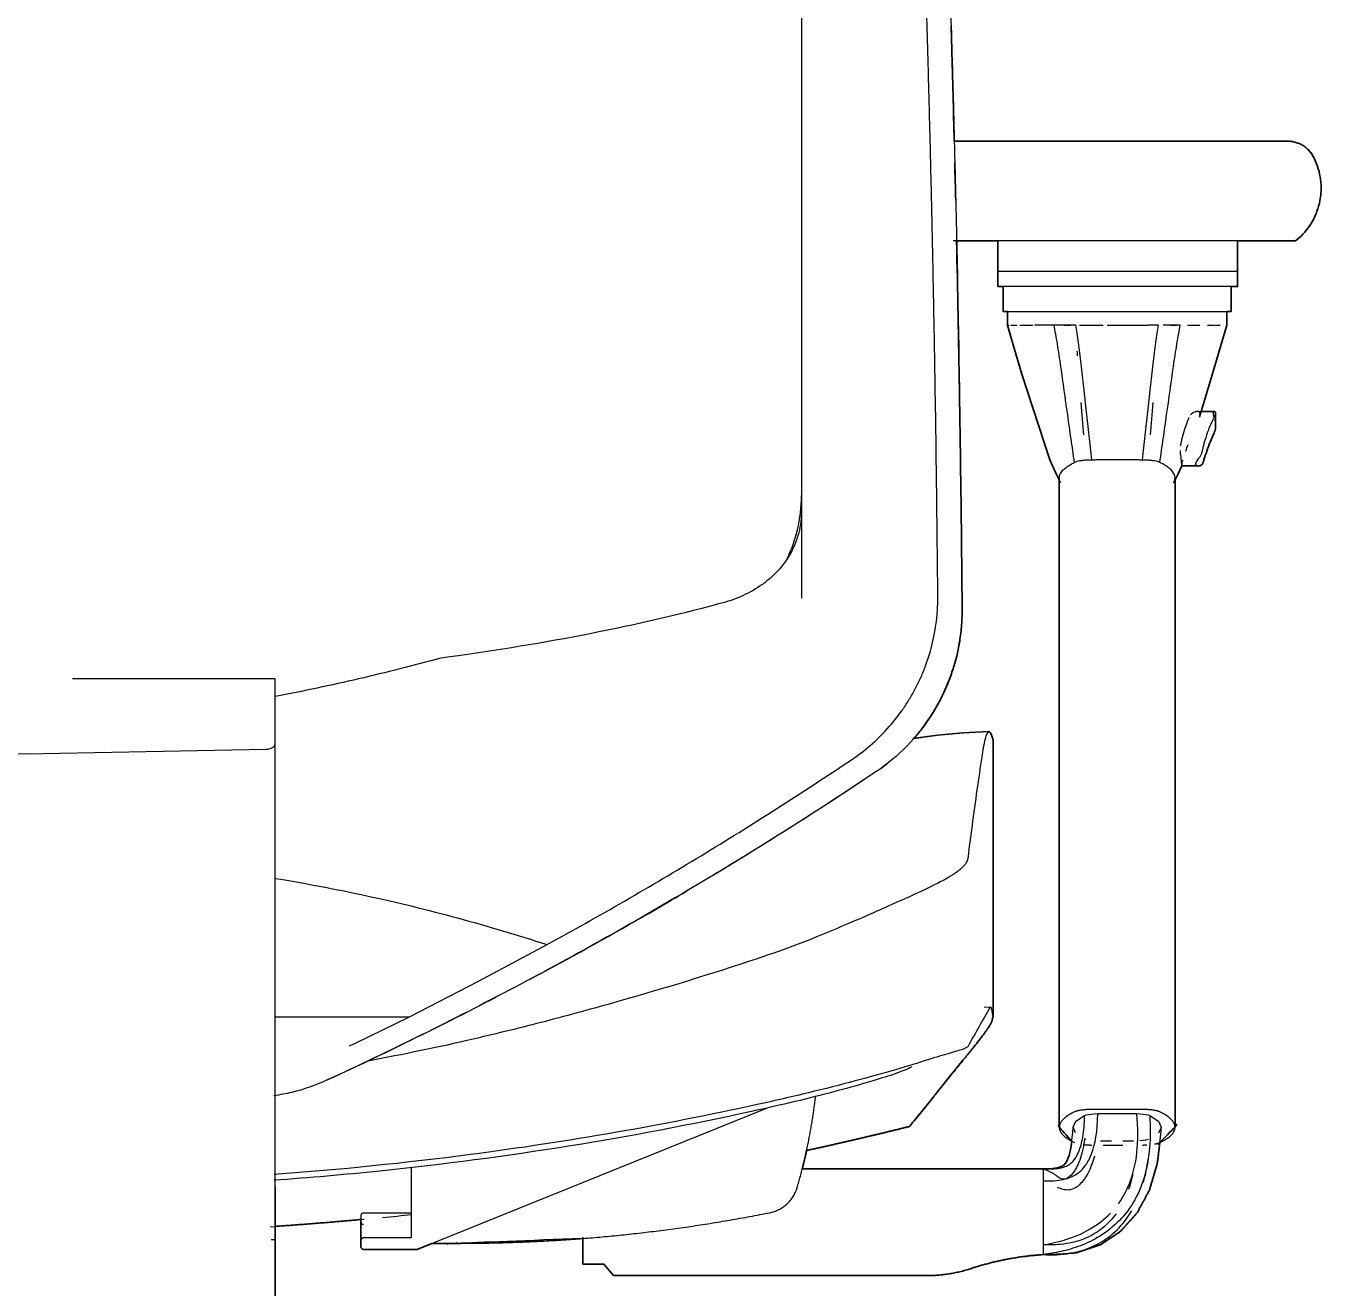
# Model space of a CAD drawing. Header units: millimetres. Extents: x 0 to 2114, y 0 to 2886.
# Drawn here: x 471.1 to 808.9, y 627.8 to 956.9 of the extents above; entities that cross this region are included whole.
import ezdxf

# ---------------------------------------------------------------- set-up
doc = ezdxf.new("R2010")
doc.units = ezdxf.units.MM
doc.layers.add('Blocks', color=7, linetype='Continuous')
doc.layers.add('Blocks$Inner', color=7, linetype='Continuous', lineweight=25, true_color=0x007f00)
doc.layers.add('Blocks$Outline', color=7, linetype='Continuous', lineweight=35, true_color=0xff3f3f)

# ---------------------------------------------------------------- blocks, each defined once
blk = doc.blocks.new('Verus Stool Office Chair Back')
at = {"layer": 'Blocks$Inner'}
for p, q in [((784.41, 888.88), (781.44, 888.88)), ((727.12, 878.82), (727.54, 878.82)), ((727.93, 878.82), (729.62, 878.82)), ((730.33, 878.82), (733.69, 878.82)), ((739.24, 878.82), (734.17, 878.82)), ((744.88, 878.82), (739.24, 878.82)), ((741.86, 878.82), (743.57, 878.82)), ((766.52, 878.82), (763.66, 878.82)), ((772.16, 878.82), (767.73, 878.82)), ((769.53, 878.82), (771.16, 878.82)), ((774.02, 878.82), (775.88, 878.82)), ((775.33, 878.82), (777.23, 878.82)), ((779.24, 878.82), (781.07, 878.82)), ((781.29, 878.82), (782.54, 878.82)), ((781.37, 852.49), (781.37, 855.88)), ((740.61, 839.04), (740.61, 669.74)), ((770.79, 669.74), (770.79, 839.04)), ((673.38, 830.59), (673.38, 807.63)), ((723.33, 698.6), (723.33, 770.63)), ((722.67, 701.05), (721.05, 700.93)), ((747.65, 666.53), (747.22, 666.69)), ((736.52, 639.08), (736.52, 655.74)), ((558.43, 646.59), (558.43, 645.23)), ((571.58, 647.35), (559.19, 647.35)), ((577.07, 639.47), (583.83, 639.47)), ((736.52, 636.54), (736.52, 639.08))]:
    blk.add_line(p, q, dxfattribs=at)
for points in [[(714.13, 926.79), (716.57, 926.79), (718.77, 926.79), (718.9, 926.79), (719.05, 926.79), (719.23, 926.79), (719.44, 926.79), (719.66, 926.79), (719.91, 926.79), (720.19, 926.79), (720.48, 926.79), (720.8, 926.79), (721.14, 926.79), (721.5, 926.79), (721.88, 926.79), (722.28, 926.79), (722.7, 926.79), (723.14, 926.79), (723.6, 926.79), (724.07, 926.79), (724.56, 926.79), (725.06, 926.79), (725.58, 926.79), (726.12, 926.79), (726.66, 926.79), (727.22, 926.79), (727.79, 926.79), (728.37, 926.79), (728.96, 926.79), (729.56, 926.79), (730.16, 926.79), (730.78, 926.79), (731.39, 926.79), (732.02, 926.79), (732.64, 926.79), (733.27, 926.79), (733.62, 926.79), (739.72, 926.79), (745.82, 926.79), (751.91, 926.79), (757.98, 926.79), (764.02, 926.79), (770.02, 926.79), (772.86, 926.79), (774, 926.79), (775.13, 926.79), (776.24, 926.79), (777.34, 926.79), (778.42, 926.79), (779.48, 926.79), (780.52, 926.79), (781.54, 926.79), (782.53, 926.79), (783.5, 926.79), (784.44, 926.79), (785.35, 926.79), (786.23, 926.79), (787.09, 926.79), (787.9, 926.79), (788.69, 926.79), (789.43, 926.79), (790.14, 926.79), (790.82, 926.79), (791.45, 926.79), (792.05, 926.79), (792.6, 926.79), (793.11, 926.79), (793.58, 926.79), (794.01, 926.79), (794.39, 926.79), (794.72, 926.79), (795.02, 926.79), (795.26, 926.79), (795.46, 926.79), (795.61, 926.79), (798.28, 926.79), (799.8, 926.79), (800.2, 926.79), (800.5, 926.78), (800.8, 926.77), (801.1, 926.74), (801.4, 926.69), (801.69, 926.64), (801.99, 926.57), (802.28, 926.5), (802.56, 926.41), (802.84, 926.31), (803.12, 926.2), (803.4, 926.08), (803.67, 925.94), (803.93, 925.8), (804.19, 925.64), (804.44, 925.48), (804.68, 925.31), (804.92, 925.12), (805.15, 924.93), (805.37, 924.73), (805.58, 924.52), (805.79, 924.3), (805.98, 924.07), (806.17, 923.83), (806.34, 923.59), (806.51, 923.34), (806.67, 923.09), (806.82, 922.82), (807.14, 922.19), (807.43, 921.55), (807.7, 920.9), (807.94, 920.24), (808.15, 919.57), (808.34, 918.9), (808.5, 918.21), (808.63, 917.52), (808.73, 916.83), (808.81, 916.13), (808.86, 915.43), (808.88, 914.73), (808.87, 914.03), (808.84, 913.32), (808.77, 912.63), (808.68, 911.93), (808.56, 911.24), (808.42, 910.55), (808.24, 909.87), (808.04, 909.2), (807.81, 908.53), (807.56, 907.88), (807.28, 907.23), (806.97, 906.6), (806.64, 905.98), (806.28, 905.38), (805.91, 904.79), (805.5, 904.21), (805.08, 903.65), (804.63, 903.11), (804.16, 902.59), (803.67, 902.08), (803.16, 901.6), (802.63, 901.14), (802.22, 900.8), (801.04, 900.8), (800.07, 900.8), (789.69, 900.8), (768.63, 900.8), (740.28, 900.8), (721.31, 900.8), (712.94, 900.8)], [(800.2, 926.79), (800, 926.79), (799.38, 926.79), (798.35, 926.79), (798.06, 926.79), (794.96, 926.79), (791.03, 926.79), (787.72, 926.79), (787.5, 926.79), (787.24, 926.79), (786.95, 926.79), (786.62, 926.79), (786.26, 926.79), (785.87, 926.79), (785.45, 926.79), (784.99, 926.79), (784.51, 926.79), (784, 926.79), (783.46, 926.79), (782.89, 926.79), (782.3, 926.79), (781.67, 926.79), (781.03, 926.79), (780.36, 926.79), (779.67, 926.79), (778.96, 926.79), (778.22, 926.79), (777.47, 926.79), (776.7, 926.79), (775.91, 926.79), (775.11, 926.79), (774.29, 926.79), (773.46, 926.79), (772.62, 926.79), (771.77, 926.79), (770.91, 926.79), (770.04, 926.79), (769.17, 926.79), (768.43, 926.79), (764, 926.79), (759.56, 926.79), (755.12, 926.79), (750.68, 926.79), (746.26, 926.79), (741.85, 926.79), (740.59, 926.79), (739.75, 926.79), (738.93, 926.79), (738.11, 926.79), (737.3, 926.79), (736.51, 926.79), (735.72, 926.79), (734.95, 926.79), (734.19, 926.79), (733.44, 926.79), (732.72, 926.79), (732.01, 926.79), (731.31, 926.79), (730.64, 926.79), (729.99, 926.79), (729.37, 926.79), (728.76, 926.79), (728.18, 926.79), (727.63, 926.79), (727.1, 926.79), (726.59, 926.79), (726.12, 926.79), (725.67, 926.79), (725.25, 926.79), (724.86, 926.79), (724.5, 926.79), (724.17, 926.79), (723.88, 926.79), (723.61, 926.79), (723.38, 926.79), (723.27, 926.79), (719.49, 926.79), (716.4, 926.79), (713.22, 926.77)], [(787.11, 900.8), (787.11, 892.85), (787.11, 888.88), (785.15, 888.88), (726.55, 888.88), (724.59, 888.88), (724.59, 892.85), (724.59, 900.8)], [(787.11, 892.85), (780.82, 892.85), (730.88, 892.85), (724.59, 892.85)], [(729.96, 888.88), (725.98, 888.88), (725.98, 882.4), (785.42, 882.4), (785.42, 888.88)], [(741.01, 837.76), (739.75, 840.09), (738.14, 843.77), (730.86, 866.04), (728.18, 875.22), (727.12, 878.82), (727.12, 882.4)], [(784.18, 878.82), (784.3, 878.82), (784.3, 882.4)], [(745.85, 878.82), (748.86, 878.82), (752.01, 878.82)], [(753.13, 878.82), (756.3, 878.82), (759.39, 878.82), (763.61, 878.82)], [(784.29, 878.82), (780.51, 865.92), (777.14, 854.82)], [(776.7, 856.35), (781, 856.35)], [(780.89, 856.33), (780.69, 855.92), (780.89, 854.96)], [(770.39, 837.76), (771.65, 840.09), (772.58, 842.15), (777.03, 842.16)], [(777.03, 842.16), (776.38, 842.22), (776.16, 842.58), (776.38, 843.24), (777.03, 844.18)], [(456.99, 786.66), (406.12, 786.66), (406.12, 769.72), (406.18, 769.4), (406.12, 624.53), (406.12, 613.13), (536.12, 613.13), (536.12, 624.53), (536.12, 769.72)], [(406.18, 769.4), (406.36, 769.11), (406.64, 768.84), (407.01, 768.61), (407.46, 768.44), (407.96, 768.32), (408.5, 768.26), (471.12, 767.11), (533.74, 768.26), (534.28, 768.32), (534.79, 768.44), (535.24, 768.61), (535.61, 768.84), (535.89, 769.11), (536.06, 769.4), (536.12, 769.72), (536.12, 786.66), (483.31, 786.66)], [(722.25, 772.89), (715.56, 772.55), (708.89, 771.94), (702.42, 771.08)], [(536.12, 698.56), (571.13, 698.56), (589.18, 707.78), (607.04, 717.35)], [(555.52, 690.94), (557.22, 691.75), (571.13, 698.56)], [(559.32, 637.87), (573.11, 637.87), (664.49, 674.78)], [(744.83, 668.32), (744.19, 669.74), (744.96, 671.3), (747.21, 672.79)], [(747.21, 672.79), (747.65, 672.95), (748.24, 673.08), (748.96, 673.18), (749.78, 673.25), (750.64, 673.28)], [(760.76, 673.28), (761.62, 673.25), (762.44, 673.18), (763.16, 673.08), (763.75, 672.95), (764.19, 672.79)], [(764.19, 672.79), (766.44, 671.3), (767.21, 669.74)], [(673.43, 658.92), (736.52, 658.92), (738.15, 658.93), (739.42, 659.06), (740.4, 659.25), (741.11, 659.48), (741.36, 659.59), (741.92, 659.98), (742.22, 660.35), (742.54, 660.86), (742.87, 661.56), (743.18, 662.4), (743.66, 664.3), (744.15, 668.4), (744.19, 669.77)], [(736.52, 636.54), (744.97, 636.98), (751.32, 639.11), (756.61, 642.62), (760.89, 647.39), (764.09, 653.3), (766.19, 660.38), (767.17, 668.61), (767.21, 669.69), (766.44, 668.18)], [(763.75, 666.53), (763.16, 666.4), (762.43, 666.3), (761.62, 666.23)], [(571.58, 659.31), (571.58, 640.88), (559.19, 640.88)], [(536.12, 654.17), (536.12, 652.75), (536.12, 640.39), (535.11, 640.39)], [(558.43, 646.59), (558.43, 640.11), (558.43, 638.76)], [(616.36, 641.07), (616.36, 634.07), (621.85, 634.07), (624.36, 631.07), (706.2, 631.07)]]:
    blk.add_lwpolyline(points, dxfattribs=at)
for centre, radius, start, end in [((471.12, 1594.78), 953.11, 282.33391, 283.98842), ((471.12, 1594.78), 953.11, 273.83139, 275.30848), ((471.12, 1594.78), 953.11, 275.60042, 276.05708), ((706.2, 667.5), 36.43, 270, 288.1843)]:
    blk.add_arc(centre, radius, start, end, dxfattribs=at)
at = {"layer": 'Blocks$Inner', "extrusion": (0, 0, -1)}
blk.add_arc((-741.25, 560.79), 75.89, 71.8157, 86.422, dxfattribs=at)
at = {"layer": 'Blocks$Inner'}
for points, knots in [([(708.93, 808.19), (708.84, 818.51), (708.61, 839.33), (708.22, 865.77), (707.82, 887.35), (707.49, 903.55), (707.13, 919.59), (706.73, 935.6), (706.3, 951.59), (705.68, 972.92), (704.82, 999.57), (703.64, 1031.51), (702.42, 1061.27), (701.2, 1088.65), (699.98, 1113.84), (698.69, 1138.75), (697.32, 1163.62), (695.85, 1188.85), (694.29, 1214.05), (692.66, 1239.06), (691.52, 1255.69), (690.94, 1263.99)], [2, 2, 2, 2, 2.069444, 2.138889, 2.173611, 2.208333, 2.243056, 2.277778, 2.3125, 2.347222, 2.416667, 2.486111, 2.555556, 2.611111, 2.666667, 2.722222, 2.777778, 2.833333, 2.888889, 2.944444, 3, 3, 3, 3]), ([(711.67, 980.66), (711.99, 970.82), (712.59, 951.08), (713.64, 911.34), (714.44, 871.76), (715, 833.12), (715.2, 814.31), (715.28, 805.01)], [2.010309, 2.010309, 2.010309, 2.010309, 2.176976, 2.343643, 2.676976, 2.843643, 3.010309, 3.010309, 3.010309, 3.010309]), ([(673.38, 960.63), (673.38, 951.24), (673.38, 937.19), (673.38, 918.52), (673.38, 903.07), (673.38, 885.88), (673.38, 867.42), (673.38, 848.86), (673.38, 836.66), (673.38, 830.59)], [3, 3, 3, 3, 3.214286, 3.321429, 3.428571, 3.571429, 3.714286, 3.857143, 4, 4, 4, 4]), ([(744.57, 843.04), (744.28, 845.19), (743.68, 849.19), (742.5, 857.46), (741.31, 866.16), (740.13, 874.08), (739.53, 877.41), (739.24, 878.82)], [-3.073228, -3.073228, -3.073228, -3.073228, -2.906561, -2.739895, -2.406561, -2.239895, -2.073228, -2.073228, -2.073228, -2.073228]), ([(766.83, 843.04), (767.12, 845.19), (767.72, 849.19), (768.9, 857.46), (770.09, 866.16), (771.27, 874.08), (771.87, 877.41), (772.16, 878.82)], [0, 0, 0, 0, 0.166667, 0.333333, 0.666667, 0.833333, 1, 1, 1, 1]), ([(777.14, 854.82), (777.29, 855.3), (777.4, 856.09), (777, 856.35), (776.7, 856.35)], [2, 2, 2, 2, 2.2125046, 2.4422706, 2.4422706, 2.4422706, 2.4422706]), ([(781.37, 855.83), (781.37, 855.96), (781.34, 856.13), (781.22, 856.27), (781.08, 856.35), (780.97, 856.36), (780.89, 856.33)], [17, 17, 17, 17, 17.333333, 17.5, 17.666667, 18, 18, 18, 18]), ([(781.12, 854.23), (781.15, 854.1), (781.22, 853.82), (781.34, 853.21), (781.37, 852.7), (781.37, 852.34)], [0.3333333, 0.3333333, 0.3333333, 0.3333333, 0.5, 0.6666667, 1, 1, 1, 1]), ([(669.65, 817.99), (670.79, 820.37), (672.69, 825.7), (673.38, 831.4), (673.38, 834.43)], [-0.3790321, -0.3790321, -0.3790321, -0.3790321, -0.2, 0, 0, 0, 0]), ([(673.38, 830.59), (673.38, 828.55), (672.9, 824.65), (670.7, 819.14), (667.78, 815.22), (664.96, 812.57), (661.85, 810.22), (657.56, 807.91), (653.82, 806.65), (651.85, 806.16)], [0, 0, 0, 0, 0.166667, 0.333333, 0.5, 0.583333, 0.666667, 0.833333, 1, 1, 1, 1]), ([(686.4, 765.54), (689.82, 767.83), (694.54, 771.91), (699.05, 777.52), (701.32, 780.95), (702.88, 783.63), (704.27, 786.43), (705.91, 790.27), (708.16, 797.32), (708.96, 803.81), (708.93, 808.19)], [1, 1, 1, 1, 1.25, 1.375, 1.4375, 1.5, 1.5625, 1.625, 1.75, 2, 2, 2, 2]), ([(713.19, 790.15), (713.43, 790.96), (713.79, 792.3), (714.1, 793.67), (714.21, 794.22)], [0.69899277, 0.69899277, 0.69899277, 0.69899277, 0.75, 0.7835393, 0.7835393, 0.7835393, 0.7835393]), ([(708.62, 779.44), (708.94, 779.98), (709.62, 781.25), (710.26, 782.54), (710.6, 783.28)], [0.46131571, 0.46131571, 0.46131571, 0.46131571, 0.5, 0.5497512, 0.5497512, 0.5497512, 0.5497512]), ([(692.75, 762.37), (683.69, 756.3), (669.59, 747.17), (655.57, 738.56), (650.55, 735.54)], [5.0103092, 5.0103092, 5.0103092, 5.0103092, 5.5103092, 5.7903599, 5.7903599, 5.7903599, 5.7903599]), ([(602.63, 708.36), (605.23, 709.74), (617.6, 716.4), (629.53, 723.14), (638.74, 728.52)], [0.5789905, 0.5789905, 0.5789905, 0.5789905, 0.6666667, 1, 1, 1, 1]), ([(661.81, 713.65), (649.78, 709.66), (631.48, 704.08), (606.66, 697.27), (585.07, 691.95), (569.54, 688.7), (560.31, 687)], [106.7702956, 106.7702956, 106.7702956, 106.7702956, 106.8702956, 106.9202956, 106.9702956, 107.0422659, 107.0422659, 107.0422659, 107.0422659]), ([(549.55, 681.97), (560.04, 686.82), (574.85, 693.97), (589.36, 701.39), (593.74, 703.67)], [0, 0, 0, 0, 0.3333333, 0.4794734, 0.4794734, 0.4794734, 0.4794734]), ([(702.07, 685.58), (701.97, 685.22), (699.11, 684.02), (690.54, 681.36), (682.06, 679.01), (671.88, 676.43), (664.25, 674.7), (660.3, 673.83)], [-1, -1, -1, -1, -0.666667, -0.5, -0.333333, -0.166667, 0, 0, 0, 0]), ([(549.55, 681.97), (546.65, 680.63), (542.13, 679.06), (537.38, 678.17), (535.81, 677.96)], [6.0103092, 6.0103092, 6.0103092, 6.0103092, 6.5103092, 6.7537951, 6.7537951, 6.7537951, 6.7537951]), ([(661.81, 675.63), (637.4, 670.29), (595.76, 663.01), (553.03, 658.66), (535.84, 657.41)], [3, 3, 3, 3, 3.2, 3.3334673, 3.3334673, 3.3334673, 3.3334673]), ([(660.3, 673.83), (629.09, 666.99), (587.58, 660.28), (545.06, 656.56), (535.83, 655.9)], [0, 0, 0, 0, 0.6, 0.7656403, 0.7656403, 0.7656403, 0.7656403]), ([(736.52, 655.74), (737.41, 655.71), (739.18, 655.72), (741.68, 656.05), (743.88, 656.75), (745.78, 657.88), (747.5, 659.66), (749.61, 663.48), (750.61, 668.61), (750.64, 673.28)], [19.20387, 19.20387, 19.20387, 19.20387, 19.32887, 19.45387, 19.57887, 19.70387, 19.82887, 19.95387, 20.20387, 20.20387, 20.20387, 20.20387]), ([(760.76, 673.28), (761.08, 669.56), (761.08, 662.89), (759.29, 655.31), (757.03, 651.24), (755.92, 649.72)], [20.2770909, 20.2770909, 20.2770909, 20.2770909, 20.4437576, 20.6104243, 20.7294993, 20.7294993, 20.7294993, 20.7294993]), ([(740.09, 654.14), (740.61, 653.92), (741.57, 653.54), (743.07, 653.37), (744.95, 653.87), (747.19, 655.86), (748.86, 659.02), (749.64, 661.51), (749.85, 662.26)], [0.25, 0.25, 0.25, 0.25, 0.375, 0.5, 0.625, 0.75, 0.875, 0.9233642, 0.9233642, 0.9233642, 0.9233642]), ([(736.52, 655.74), (736.51, 655.98), (736.5, 656.33), (736.49, 656.79), (736.49, 657.07), (736.49, 657.28), (736.5, 657.43), (736.51, 657.58), (736.51, 657.72), (736.51, 657.86), (736.51, 657.99), (736.51, 658.11), (736.51, 658.22), (736.5, 658.33), (736.49, 658.46), (736.48, 658.61), (736.48, 658.74), (736.49, 658.88), (736.5, 658.92), (736.52, 658.92)], [16.66387, 16.66387, 16.66387, 16.66387, 16.806727, 16.878155, 16.949584, 16.985298, 17.021012, 17.056727, 17.092441, 17.128155, 17.16387, 17.199584, 17.235298, 17.271012, 17.306727, 17.378155, 17.449584, 17.521012, 17.66387, 17.66387, 17.66387, 17.66387]), ([(762.56, 655.32), (762.84, 656.34), (763.3, 658.31), (763.64, 660.42), (763.77, 661.44)], [0.8206182, 0.8206182, 0.8206182, 0.8206182, 0.875, 0.9223702, 0.9223702, 0.9223702, 0.9223702]), ([(736.52, 636.54), (738.94, 636.42), (743.14, 636.51), (749.41, 638.48), (754.13, 641.3), (757.46, 644.76), (759.07, 647.22), (759.49, 647.94)], [129.1469264, 129.1469264, 129.1469264, 129.1469264, 129.3969264, 129.5219264, 129.6469264, 129.7719264, 129.8207965, 129.8207965, 129.8207965, 129.8207965]), ([(736.52, 639.08), (738.32, 639.41), (742.27, 640.26), (748.49, 642.78), (752.36, 645.71), (753.97, 647.38)], [16.6132213, 16.6132213, 16.6132213, 16.6132213, 16.779888, 16.9465546, 17.0960394, 17.0960394, 17.0960394, 17.0960394]), ([(755.4, 647.17), (754.34, 645.72), (751.97, 643.24), (747.97, 640.84), (744.29, 639.66), (742.04, 639.3), (741.12, 639.2)], [-0.625, -0.625, -0.625, -0.625, -0.5, -0.375, -0.25, -0.1592372, -0.1592372, -0.1592372, -0.1592372])]:
    blk.add_open_spline(points, degree=3, knots=knots, dxfattribs=at)
for points in [[(712.57, 951.07), (712.51, 953), (712.46, 954.93), (712.4, 956.86)], [(713.59, 911.3), (713.51, 914.64), (713.43, 917.97), (713.35, 921.3)], [(749.07, 843.68), (748.84, 845.95), (748.37, 850.05), (747.67, 856.27), (746.98, 862.57), (746.28, 868.78), (745.58, 874.47), (745.11, 877.56), (744.88, 878.82)], [(762.33, 843.68), (762.56, 845.95), (763.03, 850.05), (763.73, 856.27), (764.42, 862.57), (765.12, 868.78), (765.82, 874.47), (766.29, 877.56), (766.52, 878.82)], [(745.39, 870.88), (745.37, 871.28), (745.34, 871.69), (745.31, 872.1)], [(746.98, 850.24), (746.74, 852.84), (746.51, 855.65), (746.28, 858.65)], [(764.42, 850.24), (764.66, 852.84), (764.89, 855.65), (765.12, 858.65)], [(774.43, 854.76), (774.12, 854.08), (773.54, 852.62), (772.81, 850.22), (772.41, 848.55), (772.23, 847.73)], [(775.22, 855.83), (775.16, 855.79), (775.03, 855.69), (774.89, 855.53), (774.83, 855.44)], [(776.61, 856.35), (776.26, 856.32), (775.81, 856.14), (775.22, 855.83)], [(778.34, 847.73), (778.56, 848.56), (779.05, 850.23), (779.95, 852.62), (780.61, 854.08), (780.96, 854.76)], [(780.96, 854.76), (780.99, 854.82), (781.05, 854.93), (781.1, 855.04), (781.13, 855.09)], [(781.13, 855.09), (781.16, 855.15), (781.22, 855.26), (781.28, 855.41), (781.32, 855.55), (781.35, 855.67), (781.37, 855.76), (781.37, 855.81), (781.37, 855.83)], [(781.13, 851.17), (781.1, 851.1), (781.05, 850.97), (780.99, 850.84), (780.96, 850.77)], [(781.37, 852.34), (781.37, 852.29), (781.37, 852.18), (781.35, 852), (781.32, 851.81), (781.28, 851.6), (781.22, 851.39), (781.16, 851.24), (781.13, 851.17)], [(780.96, 850.77), (780.61, 849.98), (779.95, 848.38), (779.05, 845.98), (778.56, 844.46), (778.34, 843.74)], [(772.1, 846.16), (772.2, 845.28), (772.36, 843.79), (772.49, 842.42), (772.59, 841.99), (772.61, 842.34), (772.62, 842.67)], [(772.23, 847.73), (772.2, 847.58), (772.17, 847.42), (772.15, 847.28)], [(773.6, 845.98), (773.79, 846.55), (773.99, 847.13), (774.2, 847.72)], [(777.03, 844.18), (777.17, 844.36), (777.43, 844.75), (777.76, 845.41), (777.91, 845.9), (777.98, 846.16)], [(777.98, 846.16), (777.99, 846.2), (778.01, 846.28), (778.03, 846.38), (778.04, 846.42)], [(778.04, 846.42), (778.06, 846.54), (778.11, 846.81), (778.22, 847.25), (778.3, 847.57), (778.34, 847.73)], [(740.77, 838.22), (740.56, 838.77), (740.56, 839.87), (741.84, 841.5), (743.53, 842.54), (744.57, 843.04)], [(749.07, 843.68), (748.69, 843.69), (747.92, 843.67), (746.85, 843.57), (745.89, 843.44), (745.11, 843.27), (744.72, 843.12), (744.57, 843.04)], [(766.83, 843.04), (766.68, 843.12), (766.3, 843.27), (765.51, 843.44), (764.55, 843.57), (763.48, 843.67), (762.71, 843.69), (762.33, 843.68)], [(770.63, 838.22), (770.84, 838.77), (770.84, 839.87), (769.56, 841.5), (767.87, 842.54), (766.83, 843.04)], [(772.62, 842.67), (772.62, 842.74), (772.66, 843.01), (772.79, 843.48), (772.88, 843.74)], [(777.98, 842.67), (777.91, 842.57), (777.76, 842.4), (777.43, 842.24), (777.17, 842.18), (777.03, 842.16)], [(778.04, 842.79), (778.03, 842.77), (778.01, 842.72), (777.99, 842.68), (777.98, 842.67)], [(778.34, 843.74), (778.3, 843.6), (778.22, 843.34), (778.11, 843.02), (778.06, 842.86), (778.04, 842.79)], [(651.85, 806.16), (640.04, 802.99), (616.12, 797.59), (591.68, 793.68), (579.34, 792.04)], [(715.28, 805.01), (715.29, 803.58), (715.19, 800.71), (714.85, 797.87), (714.63, 796.46)], [(714.63, 796.46), (714.08, 793.1), (712.31, 786.45), (707.68, 777.18), (701.19, 768.93), (695.72, 764.36), (692.75, 762.37)], [(579.34, 792.04), (572.25, 790.1), (557.95, 786.48), (543.43, 783.42), (536.12, 782.04)], [(702.67, 771.08), (703.32, 771.82), (703.95, 772.58), (704.56, 773.36)], [(723.33, 770.63), (723.01, 772.02), (722.39, 773.39), (721.47, 772.25), (720.87, 769.36), (720.56, 767.39)], [(720.56, 767.39), (720.14, 764.61), (719.28, 758.87), (718.01, 749.69), (717.16, 743.18), (716.74, 739.83)], [(607.04, 717.35), (620.58, 724.77), (647.37, 740.23), (673.51, 756.91), (686.4, 765.54)], [(693.62, 762.96), (694.37, 763.49), (695.11, 764.03), (695.83, 764.6)], [(692.75, 762.37), (677.57, 752.2), (646.68, 732.66), (598.93, 705.85), (566.15, 689.64), (549.55, 681.97)], [(716.74, 739.83), (716.63, 739.02), (715.55, 737.31), (711.38, 734.51), (704.84, 731.34), (699.12, 728.75), (695.97, 727.35)], [(536.12, 734.62), (544.14, 733.31), (560.09, 730.29), (583.75, 724.48), (599.31, 719.85), (607.04, 717.35)], [(638.74, 728.52), (640.44, 729.52), (642.15, 730.53), (643.86, 731.54)], [(695.97, 727.35), (695.53, 727.14), (694.63, 726.74), (693.7, 726.33), (693.24, 726.13)], [(693.24, 726.13), (690.28, 724.79), (683.92, 722.09), (673.39, 717.67), (665.73, 714.98), (661.81, 713.65)], [(722.51, 700.91), (721.55, 699.25), (719.62, 695.89), (717.7, 692.45), (716.74, 690.7)], [(723.31, 698.88), (723.18, 699.79), (722.91, 701.03), (722.64, 701.14), (722.51, 700.91)], [(708.6, 678.66), (710.83, 681.5), (715.02, 686.61), (719.99, 692.67), (722, 695.43), (722.62, 696.51)], [(722.62, 696.51), (722.89, 696.98), (723.09, 697.41), (723.33, 698.6)], [(716.74, 690.7), (716.64, 690.55), (715.72, 690.09), (712.19, 689.12), (708.5, 687.99), (706.35, 687.33)], [(706.35, 687.33), (703.9, 686.52), (698.21, 684.79), (687.64, 681.83), (675.4, 678.7), (666.42, 676.66), (661.81, 675.63)], [(701.51, 669.93), (702.77, 671.44), (705.21, 674.4), (707.5, 677.25), (708.6, 678.66)], [(736.52, 658.92), (737.3, 658.87), (738.81, 658.84), (740.75, 659.05), (742.23, 659.46), (743.36, 660.05), (744.49, 661.08), (745.74, 663.17), (746.83, 666.88), (747.18, 670.6), (747.21, 672.79)], [(764.19, 672.79), (764.37, 669.85), (764.34, 664.38), (763.11, 657.11), (760.52, 650.64), (756.47, 645.2), (751.4, 641.2), (746.05, 638.67), (740.97, 637.23), (737.92, 636.73), (736.52, 636.54)], [(747.22, 666.69), (746.91, 664.49), (746.01, 660.81), (744.16, 657.47), (742.36, 656.13), (741.11, 656.18), (740.31, 656.75), (739.45, 657.38), (738.19, 658.07), (737.11, 658.61), (736.52, 658.92)], [(759.75, 657.46), (759.44, 656.06), (759.08, 654.75), (758.65, 653.53)], [(740.88, 639.18), (739.35, 639.03), (737.88, 639.02), (736.52, 639.08)], [(736.52, 638.51), (736.52, 638.7), (736.52, 638.89), (736.52, 639.08)]]:
    blk.add_open_spline(points, degree=3, dxfattribs=at)
for points, weights in [([(755.7, 843.71), (752.38, 843.71), (749.07, 843.68)], [1, 0.99317289703, 0.986664062507]), ([(762.33, 843.68), (759.02, 843.71), (755.7, 843.71)], [0.986664062507, 0.99317289703, 1]), ([(672.24, 653.97), (675.67, 665.65), (677.04, 677.73)], [0.909119639125, 0.929604508817, 0.957641262924]), ([(744.57, 673.74), (740.61, 671.82), (740.61, 669.74)], [0.884987526547, 0.921401917696, 1]), ([(749.07, 674.38), (745.85, 674.36), (744.57, 673.74)], [0.986664062509, 0.788867851577, 0.884987526547]), ([(766.83, 673.74), (765.55, 674.36), (762.33, 674.38)], [0.884987526547, 0.788867851577, 0.986664062509]), ([(770.79, 669.74), (770.79, 671.82), (766.83, 673.74)], [1, 0.921401917696, 0.884987526547]), ([(740.61, 669.74), (740.61, 667.65), (744.57, 665.74)], [0.999992704843, 0.921393771713, 0.884981544529]), ([(766.83, 665.74), (770.79, 667.65), (770.79, 669.74)], [0.884981544529, 0.921393771713, 0.999992704843]), ([(751.36, 666.2), (752.77, 666.19), (754.19, 666.19)], [0.988867987493, 0.99242055323, 0.996066388456]), ([(757.15, 666.19), (758.56, 666.19), (759.98, 666.2)], [0.996227691375, 0.992584700584, 0.989034728519]), ([(765.48, 665.36), (766.37, 665.52), (766.83, 665.74)], [0.854718017764, 0.847503425138, 0.884981544529]), ([(746.87, 665.22), (747.91, 665.11), (749.08, 665.1)], [0.87309591955, 0.904641895759, 0.987110074371]), ([(762.32, 665.1), (762.9, 665.11), (763.46, 665.14)], [0.98711007437, 0.944611153811, 0.915635766464]), ([(665.11, 647.46), (670.64, 648.56), (672.24, 653.97)], [0.932230528076, 0.787433852065, 0.909119639125]), ([(559.19, 647.35), (558.43, 647.35), (558.43, 646.59)], [1, 0.707106781187, 1]), ([(558.43, 645.23), (558.43, 644.55), (559.09, 644.38)], [1, 0.758819045103, 0.914835766825]), ([(583.83, 639.47), (624.86, 639.47), (665.11, 647.46)], [1, 0.960893970162, 0.932230528076]), ([(559.19, 640.88), (558.43, 640.88), (558.43, 640.11)], [1, 0.707106781187, 1]), ([(558.43, 638.76), (558.43, 637.87), (559.32, 637.87)], [1, 0.707106781187, 1])]:
    blk.add_rational_spline(points, weights, degree=2, dxfattribs=at)
for points, weights, knots in [([(762.33, 674.38), (759.02, 674.4), (755.7, 674.4), (752.38, 674.4), (749.07, 674.38)], [0.986664062509, 0.993172897031, 1, 0.993172897031, 0.986664062509], [4.67577499, 4.67577499, 4.67577499, 4.71238898, 4.71238898, 4.74900297, 4.74900297, 4.74900297]), ([(750.64, 673.28), (753.17, 673.29), (755.7, 673.29), (758.23, 673.29), (760.76, 673.28)], [0.986665249208, 0.993173519393, 1, 0.993173519393, 0.986665249208], [20.20386963, 20.20386963, 20.20386963, 20.24048027, 20.24048027, 20.27709092, 20.27709092, 20.27709092]), ([(752.09, 665.09), (753.9, 665.08), (755.7, 665.08), (756.44, 665.08), (757.18, 665.08)], [0.992888018793, 0.99639975517, 1, 0.998515820467, 0.997046682518], [4.69308074, 4.69308074, 4.69308074, 4.71238898, 4.71238898, 4.72034869, 4.72034869, 4.72034869])]:
    blk.add_rational_spline(points, weights, degree=2, knots=knots, dxfattribs=at)
at = {"layer": 'Blocks$Outline'}
for points in [[(716.4, 926.79), (713.22, 926.77)], [(800.2, 926.79), (799.8, 926.79), (798.28, 926.79), (795.61, 926.79), (795.46, 926.79), (795.26, 926.79), (795.02, 926.79), (794.72, 926.79), (794.39, 926.79), (794.01, 926.79), (793.58, 926.79), (793.11, 926.79), (792.6, 926.79), (792.05, 926.79), (791.45, 926.79), (790.82, 926.79), (790.14, 926.79), (789.43, 926.79), (788.69, 926.79), (787.9, 926.79), (787.09, 926.79), (786.23, 926.79), (785.35, 926.79), (784.44, 926.79), (783.5, 926.79), (782.53, 926.79), (781.54, 926.79), (780.52, 926.79), (779.48, 926.79), (778.42, 926.79), (777.34, 926.79), (776.24, 926.79), (775.13, 926.79), (774, 926.79), (772.86, 926.79), (770.02, 926.79), (764.02, 926.79), (757.98, 926.79), (751.91, 926.79), (745.82, 926.79), (739.72, 926.79), (733.62, 926.79), (733.27, 926.79), (732.64, 926.79), (732.02, 926.79), (731.39, 926.79), (730.78, 926.79), (730.16, 926.79), (729.56, 926.79), (728.96, 926.79), (728.37, 926.79), (727.79, 926.79), (727.22, 926.79), (726.66, 926.79), (726.12, 926.79), (725.58, 926.79), (725.06, 926.79), (724.56, 926.79), (724.07, 926.79), (723.6, 926.79), (723.14, 926.79), (722.7, 926.79), (722.28, 926.79), (721.88, 926.79), (721.5, 926.79), (721.14, 926.79), (720.8, 926.79), (720.48, 926.79), (720.19, 926.79), (719.91, 926.79), (719.66, 926.79), (719.44, 926.79), (719.23, 926.79), (719.05, 926.79), (718.9, 926.79), (718.77, 926.79), (716.57, 926.79), (716.4, 926.79)], [(801.04, 900.8), (802.22, 900.8), (802.63, 901.14), (803.16, 901.6), (803.67, 902.08), (804.16, 902.59), (804.63, 903.11), (805.08, 903.65), (805.5, 904.21), (805.91, 904.79), (806.28, 905.38), (806.64, 905.98), (806.97, 906.6), (807.28, 907.23), (807.56, 907.88), (807.81, 908.53), (808.04, 909.2), (808.24, 909.87), (808.42, 910.55), (808.56, 911.24), (808.68, 911.93), (808.77, 912.63), (808.84, 913.32), (808.87, 914.03), (808.88, 914.73), (808.86, 915.43), (808.81, 916.13), (808.73, 916.83), (808.63, 917.52), (808.5, 918.21), (808.34, 918.9), (808.15, 919.57), (807.94, 920.24), (807.7, 920.9), (807.43, 921.55), (807.14, 922.19), (806.82, 922.82), (806.67, 923.09), (806.51, 923.34), (806.34, 923.59), (806.17, 923.83), (805.98, 924.07), (805.79, 924.3), (805.58, 924.52), (805.37, 924.73), (805.15, 924.93), (804.92, 925.12), (804.68, 925.31), (804.44, 925.48), (804.19, 925.64), (803.93, 925.8), (803.67, 925.94), (803.4, 926.08), (803.12, 926.2), (802.84, 926.31), (802.56, 926.41), (802.28, 926.5), (801.99, 926.57), (801.69, 926.64), (801.4, 926.69), (801.1, 926.74), (800.8, 926.77), (800.5, 926.78), (800.2, 926.79), (800.2, 926.79)], [(713.82, 900.8), (721.31, 900.8), (724.59, 900.8)], [(724.59, 900.8), (724.59, 892.85), (724.59, 888.88), (725.98, 888.88)], [(785.42, 888.88), (787.11, 888.88), (787.11, 892.85), (787.11, 900.8)], [(787.11, 900.8), (789.69, 900.8), (800.07, 900.8), (801.04, 900.8)], [(725.98, 888.88), (725.98, 882.4), (727.12, 882.4)], [(784.3, 882.4), (785.42, 882.4), (785.42, 888.88)], [(727.12, 882.4), (727.12, 878.82)], [(784.29, 878.82), (784.3, 878.82), (784.3, 882.4)], [(727.12, 878.82), (728.18, 875.22), (730.86, 866.04), (738.14, 843.77), (739.75, 840.09), (740.61, 838.49)], [(780.51, 865.92), (784.29, 878.82)], [(777.6, 856.35), (780.51, 865.92)], [(780.94, 856.35), (777.6, 856.35)], [(781.37, 852.49), (781.37, 855.88)], [(770.79, 838.49), (771.65, 840.09), (772.58, 842.15)], [(772.58, 842.15), (777.03, 842.16)], [(722.25, 772.89), (715.56, 772.55), (708.89, 771.94), (702.71, 771.12)], [(723.33, 698.6), (723.33, 770.63)], [(743.87, 666.1), (743.66, 664.3), (743.18, 662.4), (742.87, 661.56), (742.54, 660.86), (742.22, 660.35), (741.92, 659.98), (741.36, 659.59), (741.11, 659.48), (740.4, 659.25), (739.42, 659.06), (738.15, 658.93), (736.53, 658.91)], [(536.12, 640.39), (536.12, 643.89)], [(536.12, 624.53), (536.12, 640.39)], [(616.36, 640.74), (616.36, 634.07), (621.85, 634.07), (624.36, 631.07)]]:
    blk.add_lwpolyline(points, dxfattribs=at)
for points in [[(712.57, 951.07), (712.51, 953), (712.46, 954.93), (712.4, 956.86)], [(772.58, 842.15), (772.58, 842.15), (772.58, 842.15), (772.58, 842.15)], [(702.71, 771.12), (703.34, 771.85), (703.96, 772.59), (704.56, 773.36)], [(736.51, 658.92), (715.54, 658.92), (694.56, 658.92), (673.59, 658.92)], [(736.53, 658.91), (736.53, 658.91), (736.52, 658.92), (736.51, 658.92)], [(736.52, 636.54), (738.6, 636.43), (740.96, 636.46), (743.5, 636.91)]]:
    blk.add_open_spline(points, degree=3, dxfattribs=at)
for points, degree, knots in [([(713.22, 926.77), (713.01, 934.87), (712.8, 942.98), (712.57, 951.06), (712.57, 951.07)], 3, [-2.312957, -2.312957, -2.312957, -2.312957, -2.1769759, -2.176861, -2.176861, -2.176861, -2.176861]), ([(714.21, 794.22), (714.37, 794.96), (714.51, 795.71), (714.63, 796.46), (714.85, 797.87), (715.19, 800.71), (715.29, 803.58), (715.28, 805.01), (715.2, 814.31), (715, 833.12), (714.54, 865.1), (714.1, 887.84), (713.82, 900.8)], 3, [-4.066115, -4.066115, -4.066115, -4.066115, -4.010309, -4.010309, -4.010309, -3.510309, -3.010309, -3.010309, -3.010309, -2.843643, -2.676976, -2.458512, -2.458512, -2.458512, -2.458512]), ([(781.37, 855.88), (781.37, 855.99), (781.33, 856.14), (781.22, 856.27), (781.11, 856.33), (781.02, 856.35), (780.96, 856.35), (780.94, 856.35)], 3, [17.0461457, 17.0461457, 17.0461457, 17.0461457, 17.3334705, 17.5002168, 17.6669631, 17.8490254, 17.924321, 17.924321, 17.924321, 17.924321]), ([(777.03, 842.16), (777.17, 842.18), (777.43, 842.24), (777.76, 842.4), (777.91, 842.57), (777.98, 842.67), (777.99, 842.68), (778.01, 842.72), (778.03, 842.77), (778.04, 842.79), (778.06, 842.86), (778.11, 843.02), (778.22, 843.34), (778.3, 843.6), (778.34, 843.74), (778.56, 844.46), (779.05, 845.98), (779.95, 848.38), (780.61, 849.98), (780.96, 850.77), (780.99, 850.84), (781.05, 850.97), (781.1, 851.1), (781.13, 851.17), (781.16, 851.24), (781.22, 851.39), (781.28, 851.6), (781.32, 851.81), (781.35, 852), (781.37, 852.18), (781.37, 852.29), (781.37, 852.34), (781.37, 852.39), (781.37, 852.44), (781.37, 852.49)], 3, [-7, -7, -7, -7, -6.666667, -6.333333, -6, -6, -6, -5.5, -5, -5, -5, -4.666667, -4.333333, -4, -4, -4, -3.666667, -3.333333, -3, -3, -3, -2.5, -2, -2, -2, -1.833333, -1.666667, -1.5, -1.333333, -1.166667, -1, -1, -1, -0.9531, -0.9531, -0.9531, -0.9531]), ([(713.19, 790.15), (713.43, 790.96), (713.79, 792.3), (714.1, 793.67), (714.21, 794.22)], 3, [0.69899277, 0.69899277, 0.69899277, 0.69899277, 0.75, 0.7835393, 0.7835393, 0.7835393, 0.7835393]), ([(710.6, 783.28), (711.1, 784.36), (712.05, 786.62), (712.83, 788.94), (713.19, 790.15)], 3, [-4.3469019, -4.3469019, -4.3469019, -4.3469019, -4.2603092, -4.1684174, -4.1684174, -4.1684174, -4.1684174]), ([(708.62, 779.44), (708.94, 779.98), (709.62, 781.25), (710.26, 782.54), (710.6, 783.28)], 3, [0.46131571, 0.46131571, 0.46131571, 0.46131571, 0.5, 0.5497512, 0.5497512, 0.5497512, 0.5497512]), ([(704.56, 773.36), (705.56, 774.65), (706.97, 776.65), (708.22, 778.73), (708.62, 779.44)], 3, [-4.6276575, -4.6276575, -4.6276575, -4.6276575, -4.5103092, -4.4516325, -4.4516325, -4.4516325, -4.4516325]), ([(723.33, 770.63), (723.01, 772.02), (722.65, 772.81), (722.3, 772.9), (722.25, 772.89), (722.25, 772.89)], 3, [-5, -5, -5, -5, -4.6659918, -4.6144762, -4.6136943, -4.6136943, -4.6136943, -4.6136943]), ([(743.5, 636.91), (744.24, 636.94), (744.97, 636.98), (748.15, 638.05), (751.32, 639.11), (753.97, 640.86), (756.61, 642.62), (758.75, 645), (760.89, 647.39), (762.49, 650.35), (764.09, 653.3), (765.14, 656.84), (766.19, 660.38), (766.51, 663.06), (766.83, 665.74)], 2, [113.571478, 113.571478, 113.571478, 113.744513, 113.744513, 114.744513, 114.744513, 115.744513, 115.744513, 116.744513, 116.744513, 117.744513, 117.744513, 118.744513, 118.744513, 119.39543, 119.39543, 119.39543])]:
    blk.add_open_spline(points, degree=degree, knots=knots, dxfattribs=at)
for points, weights, degree, knots in [([(740.61, 838.49), (740.61, 754.12), (740.61, 669.74), (740.61, 669.74), (740.61, 667.85), (743.87, 666.1)], [1, 1, 1, 1, 0.928385426774, 0.891792935633], 2, [0.552422, 0.552422, 0.552422, 169.305137, 169.305226, 169.305226, 169.689304, 169.689304, 169.689304]), ([(766.83, 665.74), (766.83, 665.74), (766.83, 665.74), (770.79, 667.65), (770.79, 669.74), (770.79, 669.74), (770.79, 754.12), (770.79, 838.49)], [0.884838187102, 0.884909783889, 0.884981544529, 0.921393771713, 0.999992704843, 0.999992704843, 0.999992704843, 0.999992704843], 2, [5.860796, 5.860796, 5.860796, 5.861626, 5.861626, 6.283166, 6.283166, 6.283255, 175.03597, 175.03597, 175.03597]), ([(674.71, 663.67), (683.68, 665.63), (692.61, 667.72), (701.51, 669.93), (702.77, 671.44), (705.21, 674.4), (707.5, 677.25), (708.6, 678.66), (710.83, 681.5), (715.02, 686.61), (719.99, 692.67), (722, 695.43), (722.62, 696.51), (722.89, 696.98), (723.09, 697.41), (723.33, 698.6)], [1, 0.999930512917, 0.999930512917, 1, 1, 1, 1, 1, 1, 1, 1, 1, 1, 1, 1, 1], 3, [-0.717596, -0.717596, -0.717596, -0.717596, 27.235507, 27.235507, 27.235507, 27.735507, 28.235507, 28.235507, 28.235507, 28.56884, 28.902173, 29.235507, 29.235507, 29.235507, 29.735507, 29.735507, 29.735507, 29.735507]), ([(558.43, 645.68), (558.43, 642.89), (558.43, 640.11), (558.43, 639.43), (558.43, 638.76), (558.43, 637.87), (559.32, 637.87), (566.21, 637.87), (573.11, 637.87), (575.09, 638.67), (577.07, 639.47)], [1, 1, 1, 1, 1, 0.707106781187, 1, 1, 1, 1, 1], 2, [0.90948, 0.90948, 0.90948, 6.474632, 6.474632, 7.830946, 7.830946, 9.401742, 9.401742, 23.194544, 23.194544, 27.469198, 27.469198, 27.469198]), ([(577.07, 639.47), (580.45, 639.47), (583.83, 639.47), (600.12, 639.47), (616.36, 640.74)], [1, 1, 1, 0.984101254424, 0.96992853113], 2, [-6.759751, -6.759751, -6.759751, 0, 0, 0.085266, 0.085266, 0.085266]), ([(624.36, 631.07), (665.28, 631.07), (706.2, 631.07), (712.03, 631.07), (717.57, 632.89), (726.81, 635.93), (736.52, 636.54)], [1, 1, 1, 0.987435401905, 1, 0.991887380754, 1], 2, [0, 0, 0, 81.835501, 81.835501, 93.397136, 93.397136, 112.744513, 112.744513, 112.744513])]:
    blk.add_rational_spline(points, weights, degree=degree, knots=knots, dxfattribs=at)
for points, weights in [([(673.59, 658.92), (674.19, 661.28), (674.71, 663.67)], [0.917922796367, 0.922314509139, 0.927005854024]), ([(536.12, 643.89), (547.29, 644.65), (558.43, 645.68)], [0.999991600393, 0.999924003171, 0.999994294974])]:
    blk.add_rational_spline(points, weights, degree=2, dxfattribs=at)

msp = doc.modelspace()

# ---------------------------------------------------------------- block references
at = {"layer": 'Blocks'}
msp.add_blockref('Verus Stool Office Chair Back', (0, 0), dxfattribs=at)

doc.saveas('drawing.dxf')
